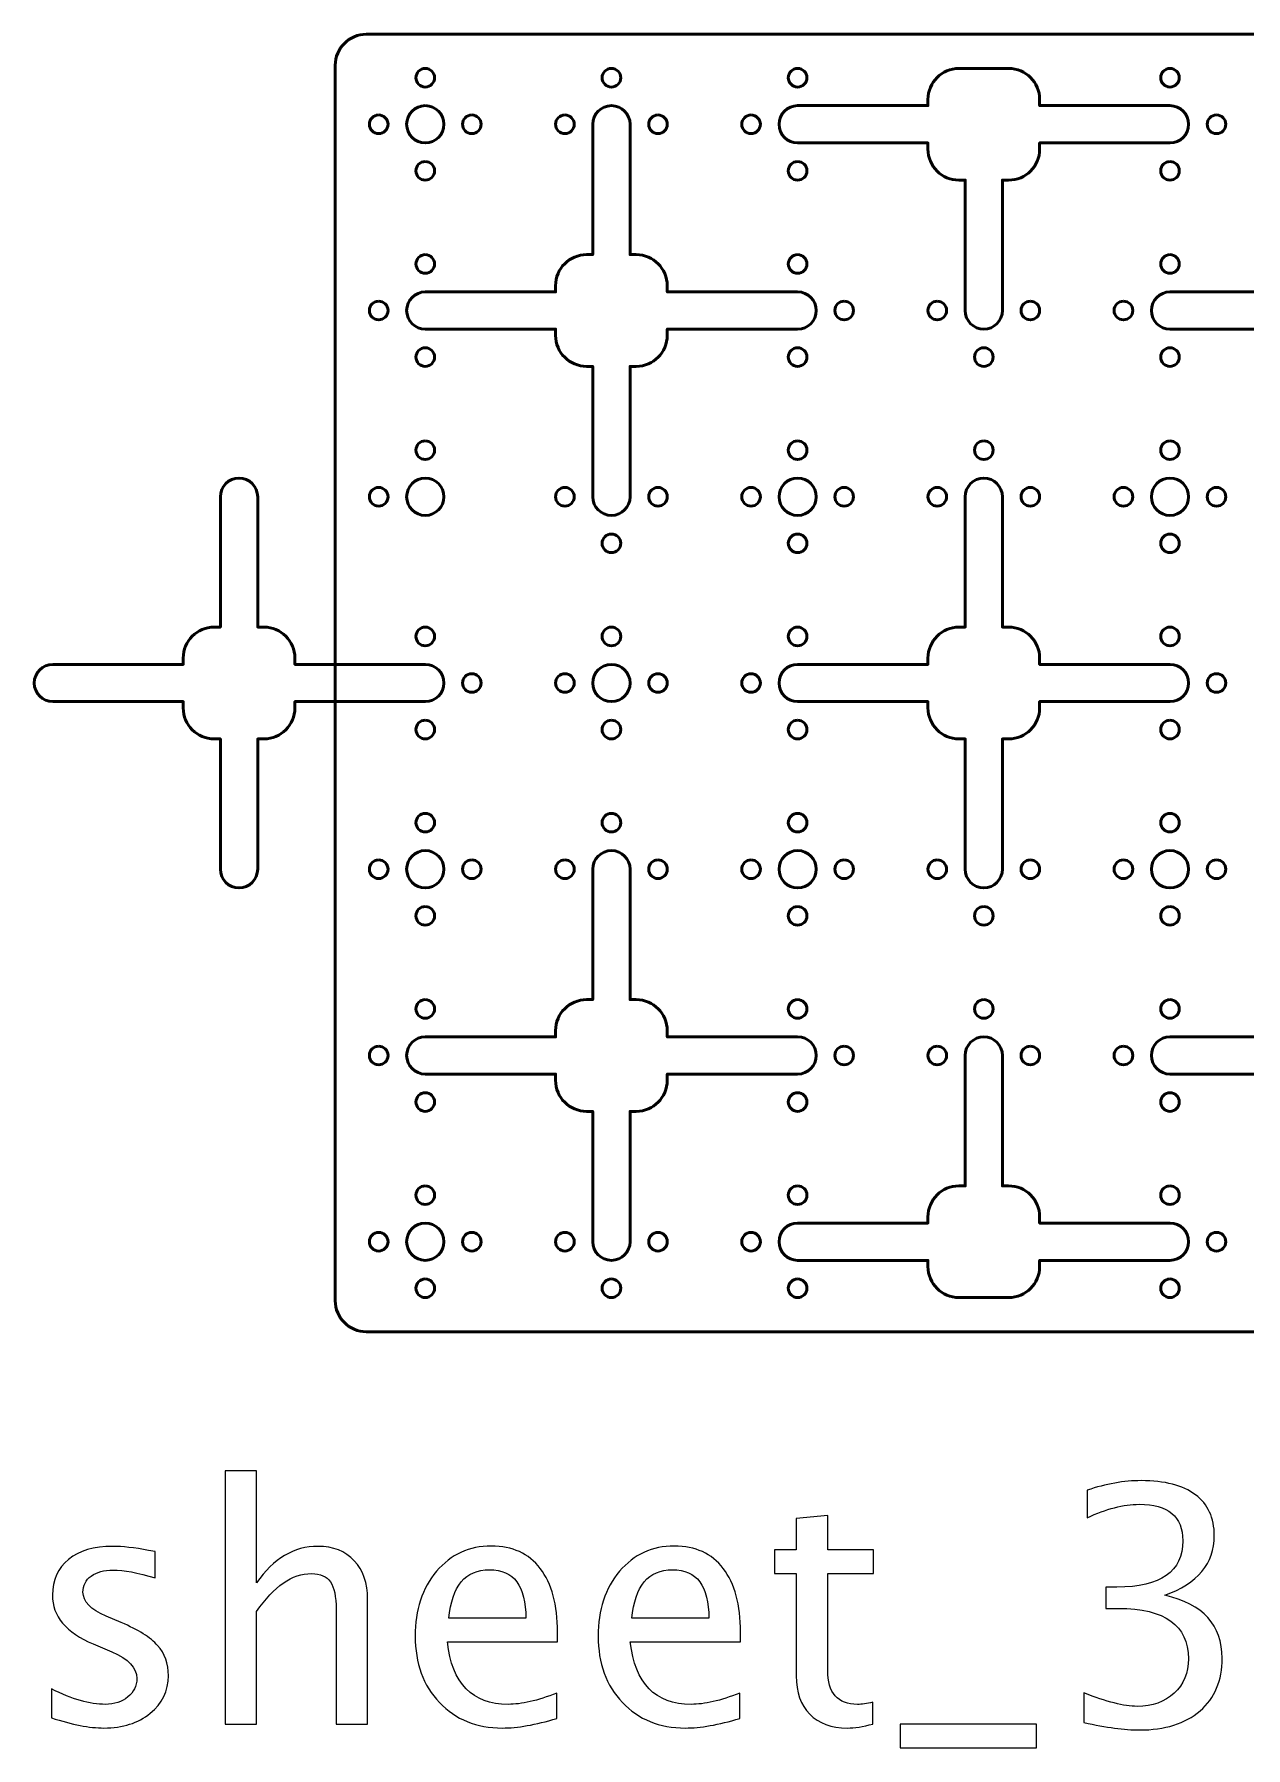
# Model space of a CAD drawing. Header units: centimetres. Extents: x -142 to 94, y -75 to 149.
# Drawn here: x 20.7 to 40.22, y -14.15 to 13.45 of the extents above; entities that cross this region are included whole.
import ezdxf

# ---------------------------------------------------------------- set-up
doc = ezdxf.new("R2010")
doc.units = ezdxf.units.CM
doc.header["$MEASUREMENT"] = 0
doc.layers.add('Layer 1', color=7, linetype='Continuous')

msp = doc.modelspace()

# ---------------------------------------------------------------- linework, layer by layer
at = {"layer": 'Layer 1', "lineweight": 53}
for centre, major_axis in [((27, 12.75), (0, 0.15)), ((30, 12.75), (0, 0.15)), ((33, 12.75), (0, 0.15)), ((39, 12.75), (0, 0.15)), ((26.25, 12), (0, 0.15)), ((27.00001, 11.99999), (0, 0.30001)), ((27.75, 12), (0, 0.15)), ((29.25, 12), (0, 0.15)), ((30.75, 12), (0, 0.15)), ((32.25, 12), (0, 0.15)), ((39.75, 12), (0, 0.15)), ((27, 11.25), (0, 0.15)), ((33, 11.25), (0, 0.15)), ((39, 11.25), (0, 0.15)), ((27, 9.75), (0, 0.15)), ((33, 9.75), (0, 0.15)), ((39, 9.75), (0, 0.15)), ((26.25, 9), (0, 0.15)), ((33.75, 9), (0, 0.15)), ((35.25, 9), (0, 0.15)), ((36.75, 9), (0, 0.15)), ((38.25, 9), (0, 0.15)), ((27, 8.25), (0, 0.15)), ((33, 8.25), (0, 0.15)), ((36, 8.25), (0, 0.15)), ((39, 8.25), (0, 0.15)), ((27, 6.75), (0, 0.15)), ((33, 6.75), (0, 0.15)), ((36, 6.75), (0, 0.15)), ((39, 6.75), (0, 0.15)), ((26.25, 6), (0, 0.15)), ((27.00001, 5.99999), (0, 0.30001)), ((29.25, 6), (0, 0.15)), ((30.75, 6), (0, 0.15)), ((32.25, 6), (0, 0.15)), ((33.00001, 5.99999), (0, 0.30001)), ((33.75, 6), (0, 0.15)), ((35.25, 6), (0, 0.15)), ((36.75, 6), (0, 0.15)), ((38.25, 6), (0, 0.15)), ((39.00001, 5.99999), (0, 0.30001)), ((39.75, 6), (0, 0.15)), ((30, 5.25), (0, 0.15)), ((33, 5.25), (0, 0.15)), ((39, 5.25), (0, 0.15)), ((27, 3.75), (0, 0.15)), ((30, 3.75), (0, 0.15)), ((33, 3.75), (0, 0.15)), ((39, 3.75), (0, 0.15)), ((27.75, 3), (0, 0.15)), ((29.25, 3), (0, 0.15)), ((30.00001, 2.99999), (0, 0.30001)), ((30.75, 3), (0, 0.15)), ((32.25, 3), (0, 0.15)), ((39.75, 3), (0, 0.15)), ((27, 2.25), (0, 0.15)), ((30, 2.25), (0, 0.15)), ((33, 2.25), (0, 0.15)), ((39, 2.25), (0, 0.15)), ((27, 0.75), (0, 0.15)), ((30, 0.75), (0, 0.15)), ((33, 0.75), (0, 0.15)), ((39, 0.75), (0, 0.15)), ((27.00001, -0.00001), (0, 0.30001)), ((33.00001, -0.00001), (0, 0.30001)), ((39.00001, -0.00001), (0, 0.30001)), ((26.25, 0), (0, 0.15)), ((27.75, 0), (0, 0.15)), ((29.25, 0), (0, 0.15)), ((30.75, 0), (0, 0.15)), ((32.25, 0), (0, 0.15)), ((33.75, 0), (0, 0.15)), ((35.25, 0), (0, 0.15)), ((36.75, 0), (0, 0.15)), ((38.25, 0), (0, 0.15)), ((39.75, 0), (0, 0.15)), ((27, -0.75), (0, 0.15)), ((33, -0.75), (0, 0.15)), ((36, -0.75), (0, 0.15)), ((39, -0.75), (0, 0.15)), ((27, -2.25), (0, 0.15)), ((33, -2.25), (0, 0.15)), ((36, -2.25), (0, 0.15)), ((39, -2.25), (0, 0.15)), ((26.25, -3), (0, 0.15)), ((33.75, -3), (0, 0.15)), ((35.25, -3), (0, 0.15)), ((36.75, -3), (0, 0.15)), ((38.25, -3), (0, 0.15)), ((27, -3.75), (0, 0.15)), ((33, -3.75), (0, 0.15)), ((39, -3.75), (0, 0.15)), ((27, -5.25), (0, 0.15)), ((33, -5.25), (0, 0.15)), ((39, -5.25), (0, 0.15)), ((27.00001, -6.00001), (0, 0.30001)), ((26.25, -6), (0, 0.15)), ((27.75, -6), (0, 0.15)), ((29.25, -6), (0, 0.15)), ((30.75, -6), (0, 0.15)), ((32.25, -6), (0, 0.15)), ((39.75, -6), (0, 0.15)), ((27, -6.75), (0, 0.15)), ((30, -6.75), (0, 0.15)), ((33, -6.75), (0, 0.15)), ((39, -6.75), (0, 0.15))]:
    msp.add_ellipse(centre, major_axis=major_axis, ratio=1, dxfattribs=at)
for points, knots in [([(25.55, -6.95), (25.55, -6.95), (25.55, 12.95), (25.55, 12.95), (25.55, 12.95), (25.55, 13.22614), (25.77386, 13.45), (26.05, 13.45), (26.05, 13.45), (26.05, 13.45), (45.95, 13.45), (45.95, 13.45), (45.95, 13.45), (46.22614, 13.45), (46.45, 13.22614), (46.45, 12.95), (46.45, 12.95), (46.45, 12.95), (46.45, -6.95), (46.45, -6.95), (46.45, -6.95), (46.45, -7.22614), (46.22614, -7.45), (45.95, -7.45), (45.95, -7.45), (45.95, -7.45), (26.05, -7.45), (26.05, -7.45), (26.05, -7.45), (25.77386, -7.45), (25.55, -7.22614), (25.55, -6.95)], [0, 0, 0, 0, 0.11111111, 0.11111111, 0.11111111, 0.11111111, 0.22222222, 0.22222222, 0.22222222, 0.22222222, 0.33333333, 0.33333333, 0.33333333, 0.33333333, 0.44444444, 0.44444444, 0.44444444, 0.44444444, 0.55555556, 0.55555556, 0.55555556, 0.55555556, 0.66666667, 0.66666667, 0.66666667, 0.66666667, 0.77777778, 0.77777778, 0.77777778, 0.77777778, 1, 1, 1, 1]), ([(35.1, 11.6), (35.1, 11.6), (35.1, 11.7), (35.1, 11.7), (35.1, 11.7), (35.1, 11.7), (33, 11.7), (33, 11.7), (33, 11.7), (32.83431, 11.7), (32.7, 11.83431), (32.7, 12), (32.7, 12), (32.7, 12.16569), (32.83431, 12.3), (33, 12.3), (33, 12.3), (33, 12.3), (35.1, 12.3), (35.1, 12.3), (35.1, 12.3), (35.1, 12.3), (35.1, 12.4), (35.1, 12.4), (35.1, 12.4), (35.1, 12.67614), (35.32386, 12.9), (35.6, 12.9), (35.6, 12.9), (35.6, 12.9), (35.7, 12.9), (35.7, 12.9), (35.7, 12.9), (35.7, 12.9), (36.3, 12.9), (36.3, 12.9), (36.3, 12.9), (36.3, 12.9), (36.4, 12.9), (36.4, 12.9), (36.4, 12.9), (36.67614, 12.9), (36.9, 12.67614), (36.9, 12.4), (36.9, 12.4), (36.9, 12.4), (36.9, 12.3), (36.9, 12.3), (36.9, 12.3), (36.9, 12.3), (39, 12.3), (39, 12.3), (39, 12.3), (39.16569, 12.3), (39.3, 12.16569), (39.3, 12), (39.3, 12), (39.3, 11.83431), (39.16569, 11.7), (39, 11.7), (39, 11.7), (39, 11.7), (36.9, 11.7), (36.9, 11.7), (36.9, 11.7), (36.9, 11.7), (36.9, 11.6), (36.9, 11.6), (36.9, 11.6), (36.9, 11.32386), (36.67614, 11.1), (36.4, 11.1), (36.4, 11.1), (36.4, 11.1), (36.3, 11.1), (36.3, 11.1), (36.3, 11.1), (36.3, 11.1), (36.3, 9), (36.3, 9), (36.3, 9), (36.3, 8.83431), (36.16569, 8.7), (36, 8.7), (36, 8.7), (35.83431, 8.7), (35.7, 8.83431), (35.7, 9), (35.7, 9), (35.7, 9), (35.7, 11.1), (35.7, 11.1), (35.7, 11.1), (35.7, 11.1), (35.6, 11.1), (35.6, 11.1), (35.6, 11.1), (35.32386, 11.1), (35.1, 11.32386), (35.1, 11.6)], [0, 0, 0, 0, 0.03846154, 0.03846154, 0.03846154, 0.03846154, 0.07692308, 0.07692308, 0.07692308, 0.07692308, 0.11538462, 0.11538462, 0.11538462, 0.11538462, 0.15384615, 0.15384615, 0.15384615, 0.15384615, 0.19230769, 0.19230769, 0.19230769, 0.19230769, 0.23076923, 0.23076923, 0.23076923, 0.23076923, 0.26923077, 0.26923077, 0.26923077, 0.26923077, 0.30769231, 0.30769231, 0.30769231, 0.30769231, 0.34615385, 0.34615385, 0.34615385, 0.34615385, 0.38461538, 0.38461538, 0.38461538, 0.38461538, 0.42307692, 0.42307692, 0.42307692, 0.42307692, 0.46153846, 0.46153846, 0.46153846, 0.46153846, 0.5, 0.5, 0.5, 0.5, 0.53846154, 0.53846154, 0.53846154, 0.53846154, 0.57692308, 0.57692308, 0.57692308, 0.57692308, 0.61538462, 0.61538462, 0.61538462, 0.61538462, 0.65384615, 0.65384615, 0.65384615, 0.65384615, 0.69230769, 0.69230769, 0.69230769, 0.69230769, 0.73076923, 0.73076923, 0.73076923, 0.73076923, 0.76923077, 0.76923077, 0.76923077, 0.76923077, 0.80769231, 0.80769231, 0.80769231, 0.80769231, 0.84615385, 0.84615385, 0.84615385, 0.84615385, 0.88461538, 0.88461538, 0.88461538, 0.88461538, 0.92307692, 0.92307692, 0.92307692, 0.92307692, 1, 1, 1, 1]), ([(29.1, 8.6), (29.1, 8.6), (29.1, 8.7), (29.1, 8.7), (29.1, 8.7), (29.1, 8.7), (27, 8.7), (27, 8.7), (27, 8.7), (26.83431, 8.7), (26.7, 8.83431), (26.7, 9), (26.7, 9), (26.7, 9.16569), (26.83431, 9.3), (27, 9.3), (27, 9.3), (27, 9.3), (29.1, 9.3), (29.1, 9.3), (29.1, 9.3), (29.1, 9.3), (29.1, 9.4), (29.1, 9.4), (29.1, 9.4), (29.1, 9.67614), (29.32386, 9.9), (29.6, 9.9), (29.6, 9.9), (29.6, 9.9), (29.7, 9.9), (29.7, 9.9), (29.7, 9.9), (29.7, 9.9), (29.7, 12), (29.7, 12), (29.7, 12), (29.7, 12.16569), (29.83431, 12.3), (30, 12.3), (30, 12.3), (30.16569, 12.3), (30.3, 12.16569), (30.3, 12), (30.3, 12), (30.3, 12), (30.3, 9.9), (30.3, 9.9), (30.3, 9.9), (30.3, 9.9), (30.4, 9.9), (30.4, 9.9), (30.4, 9.9), (30.67614, 9.9), (30.9, 9.67614), (30.9, 9.4), (30.9, 9.4), (30.9, 9.4), (30.9, 9.3), (30.9, 9.3), (30.9, 9.3), (30.9, 9.3), (33, 9.3), (33, 9.3), (33, 9.3), (33.16569, 9.3), (33.3, 9.16569), (33.3, 9), (33.3, 9), (33.3, 8.83431), (33.16569, 8.7), (33, 8.7), (33, 8.7), (33, 8.7), (30.9, 8.7), (30.9, 8.7), (30.9, 8.7), (30.9, 8.7), (30.9, 8.6), (30.9, 8.6), (30.9, 8.6), (30.9, 8.32386), (30.67614, 8.1), (30.4, 8.1), (30.4, 8.1), (30.4, 8.1), (30.3, 8.1), (30.3, 8.1), (30.3, 8.1), (30.3, 8.1), (30.3, 6), (30.3, 6), (30.3, 6), (30.3, 5.83431), (30.16569, 5.7), (30, 5.7), (30, 5.7), (29.83431, 5.7), (29.7, 5.83431), (29.7, 6), (29.7, 6), (29.7, 6), (29.7, 8.1), (29.7, 8.1), (29.7, 8.1), (29.7, 8.1), (29.6, 8.1), (29.6, 8.1), (29.6, 8.1), (29.32386, 8.1), (29.1, 8.32386), (29.1, 8.6)], [0, 0, 0, 0, 0.03448276, 0.03448276, 0.03448276, 0.03448276, 0.06896552, 0.06896552, 0.06896552, 0.06896552, 0.10344828, 0.10344828, 0.10344828, 0.10344828, 0.13793103, 0.13793103, 0.13793103, 0.13793103, 0.17241379, 0.17241379, 0.17241379, 0.17241379, 0.20689655, 0.20689655, 0.20689655, 0.20689655, 0.24137931, 0.24137931, 0.24137931, 0.24137931, 0.27586207, 0.27586207, 0.27586207, 0.27586207, 0.31034483, 0.31034483, 0.31034483, 0.31034483, 0.34482759, 0.34482759, 0.34482759, 0.34482759, 0.37931034, 0.37931034, 0.37931034, 0.37931034, 0.4137931, 0.4137931, 0.4137931, 0.4137931, 0.44827586, 0.44827586, 0.44827586, 0.44827586, 0.48275862, 0.48275862, 0.48275862, 0.48275862, 0.51724138, 0.51724138, 0.51724138, 0.51724138, 0.55172414, 0.55172414, 0.55172414, 0.55172414, 0.5862069, 0.5862069, 0.5862069, 0.5862069, 0.62068966, 0.62068966, 0.62068966, 0.62068966, 0.65517241, 0.65517241, 0.65517241, 0.65517241, 0.68965517, 0.68965517, 0.68965517, 0.68965517, 0.72413793, 0.72413793, 0.72413793, 0.72413793, 0.75862069, 0.75862069, 0.75862069, 0.75862069, 0.79310345, 0.79310345, 0.79310345, 0.79310345, 0.82758621, 0.82758621, 0.82758621, 0.82758621, 0.86206897, 0.86206897, 0.86206897, 0.86206897, 0.89655172, 0.89655172, 0.89655172, 0.89655172, 0.93103448, 0.93103448, 0.93103448, 0.93103448, 1, 1, 1, 1]), ([(41.1, 8.6), (41.1, 8.6), (41.1, 8.7), (41.1, 8.7), (41.1, 8.7), (41.1, 8.7), (39, 8.7), (39, 8.7), (39, 8.7), (38.83431, 8.7), (38.7, 8.83431), (38.7, 9), (38.7, 9), (38.7, 9.16569), (38.83431, 9.3), (39, 9.3), (39, 9.3), (39, 9.3), (41.1, 9.3), (41.1, 9.3), (41.1, 9.3), (41.1, 9.3), (41.1, 9.4), (41.1, 9.4), (41.1, 9.4), (41.1, 9.67614), (41.32386, 9.9), (41.6, 9.9), (41.6, 9.9), (41.6, 9.9), (41.7, 9.9), (41.7, 9.9), (41.7, 9.9), (41.7, 9.9), (41.7, 12), (41.7, 12), (41.7, 12), (41.7, 12.16569), (41.83431, 12.3), (42, 12.3), (42, 12.3), (42.16569, 12.3), (42.3, 12.16569), (42.3, 12), (42.3, 12), (42.3, 12), (42.3, 9.9), (42.3, 9.9), (42.3, 9.9), (42.3, 9.9), (42.4, 9.9), (42.4, 9.9), (42.4, 9.9), (42.67614, 9.9), (42.9, 9.67614), (42.9, 9.4), (42.9, 9.4), (42.9, 9.4), (42.9, 9.3), (42.9, 9.3), (42.9, 9.3), (42.9, 9.3), (45, 9.3), (45, 9.3), (45, 9.3), (45.16569, 9.3), (45.3, 9.16569), (45.3, 9), (45.3, 9), (45.3, 8.83431), (45.16569, 8.7), (45, 8.7), (45, 8.7), (45, 8.7), (42.9, 8.7), (42.9, 8.7), (42.9, 8.7), (42.9, 8.7), (42.9, 8.6), (42.9, 8.6), (42.9, 8.6), (42.9, 8.32386), (42.67614, 8.1), (42.4, 8.1), (42.4, 8.1), (42.4, 8.1), (42.3, 8.1), (42.3, 8.1), (42.3, 8.1), (42.3, 8.1), (42.3, 6), (42.3, 6), (42.3, 6), (42.3, 5.83431), (42.16569, 5.7), (42, 5.7), (42, 5.7), (41.83431, 5.7), (41.7, 5.83431), (41.7, 6), (41.7, 6), (41.7, 6), (41.7, 8.1), (41.7, 8.1), (41.7, 8.1), (41.7, 8.1), (41.6, 8.1), (41.6, 8.1), (41.6, 8.1), (41.32386, 8.1), (41.1, 8.32386), (41.1, 8.6)], [0, 0, 0, 0, 0.03448276, 0.03448276, 0.03448276, 0.03448276, 0.06896552, 0.06896552, 0.06896552, 0.06896552, 0.10344828, 0.10344828, 0.10344828, 0.10344828, 0.13793103, 0.13793103, 0.13793103, 0.13793103, 0.17241379, 0.17241379, 0.17241379, 0.17241379, 0.20689655, 0.20689655, 0.20689655, 0.20689655, 0.24137931, 0.24137931, 0.24137931, 0.24137931, 0.27586207, 0.27586207, 0.27586207, 0.27586207, 0.31034483, 0.31034483, 0.31034483, 0.31034483, 0.34482759, 0.34482759, 0.34482759, 0.34482759, 0.37931034, 0.37931034, 0.37931034, 0.37931034, 0.4137931, 0.4137931, 0.4137931, 0.4137931, 0.44827586, 0.44827586, 0.44827586, 0.44827586, 0.48275862, 0.48275862, 0.48275862, 0.48275862, 0.51724138, 0.51724138, 0.51724138, 0.51724138, 0.55172414, 0.55172414, 0.55172414, 0.55172414, 0.5862069, 0.5862069, 0.5862069, 0.5862069, 0.62068966, 0.62068966, 0.62068966, 0.62068966, 0.65517241, 0.65517241, 0.65517241, 0.65517241, 0.68965517, 0.68965517, 0.68965517, 0.68965517, 0.72413793, 0.72413793, 0.72413793, 0.72413793, 0.75862069, 0.75862069, 0.75862069, 0.75862069, 0.79310345, 0.79310345, 0.79310345, 0.79310345, 0.82758621, 0.82758621, 0.82758621, 0.82758621, 0.86206897, 0.86206897, 0.86206897, 0.86206897, 0.89655172, 0.89655172, 0.89655172, 0.89655172, 0.93103448, 0.93103448, 0.93103448, 0.93103448, 1, 1, 1, 1]), ([(23.1, 2.6), (23.1, 2.6), (23.1, 2.7), (23.1, 2.7), (23.1, 2.7), (23.1, 2.7), (21, 2.7), (21, 2.7), (21, 2.7), (20.83431, 2.7), (20.7, 2.83431), (20.7, 3), (20.7, 3), (20.7, 3.16569), (20.83431, 3.3), (21, 3.3), (21, 3.3), (21, 3.3), (23.1, 3.3), (23.1, 3.3), (23.1, 3.3), (23.1, 3.3), (23.1, 3.4), (23.1, 3.4), (23.1, 3.4), (23.1, 3.67614), (23.32386, 3.9), (23.6, 3.9), (23.6, 3.9), (23.6, 3.9), (23.7, 3.9), (23.7, 3.9), (23.7, 3.9), (23.7, 3.9), (23.7, 6), (23.7, 6), (23.7, 6), (23.7, 6.16569), (23.83431, 6.3), (24, 6.3), (24, 6.3), (24.16569, 6.3), (24.3, 6.16569), (24.3, 6), (24.3, 6), (24.3, 6), (24.3, 3.9), (24.3, 3.9), (24.3, 3.9), (24.3, 3.9), (24.4, 3.9), (24.4, 3.9), (24.4, 3.9), (24.67614, 3.9), (24.9, 3.67614), (24.9, 3.4), (24.9, 3.4), (24.9, 3.4), (24.9, 3.3), (24.9, 3.3), (24.9, 3.3), (24.9, 3.3), (27, 3.3), (27, 3.3), (27, 3.3), (27.16569, 3.3), (27.3, 3.16569), (27.3, 3), (27.3, 3), (27.3, 2.83431), (27.16569, 2.7), (27, 2.7), (27, 2.7), (27, 2.7), (24.9, 2.7), (24.9, 2.7), (24.9, 2.7), (24.9, 2.7), (24.9, 2.6), (24.9, 2.6), (24.9, 2.6), (24.9, 2.32386), (24.67614, 2.1), (24.4, 2.1), (24.4, 2.1), (24.4, 2.1), (24.3, 2.1), (24.3, 2.1), (24.3, 2.1), (24.3, 2.1), (24.3, 0), (24.3, 0), (24.3, 0), (24.3, -0.16569), (24.16569, -0.3), (24, -0.3), (24, -0.3), (23.83431, -0.3), (23.7, -0.16569), (23.7, 0), (23.7, 0), (23.7, 0), (23.7, 2.1), (23.7, 2.1), (23.7, 2.1), (23.7, 2.1), (23.6, 2.1), (23.6, 2.1), (23.6, 2.1), (23.32386, 2.1), (23.1, 2.32386), (23.1, 2.6)], [0, 0, 0, 0, 0.03448276, 0.03448276, 0.03448276, 0.03448276, 0.06896552, 0.06896552, 0.06896552, 0.06896552, 0.10344828, 0.10344828, 0.10344828, 0.10344828, 0.13793103, 0.13793103, 0.13793103, 0.13793103, 0.17241379, 0.17241379, 0.17241379, 0.17241379, 0.20689655, 0.20689655, 0.20689655, 0.20689655, 0.24137931, 0.24137931, 0.24137931, 0.24137931, 0.27586207, 0.27586207, 0.27586207, 0.27586207, 0.31034483, 0.31034483, 0.31034483, 0.31034483, 0.34482759, 0.34482759, 0.34482759, 0.34482759, 0.37931034, 0.37931034, 0.37931034, 0.37931034, 0.4137931, 0.4137931, 0.4137931, 0.4137931, 0.44827586, 0.44827586, 0.44827586, 0.44827586, 0.48275862, 0.48275862, 0.48275862, 0.48275862, 0.51724138, 0.51724138, 0.51724138, 0.51724138, 0.55172414, 0.55172414, 0.55172414, 0.55172414, 0.5862069, 0.5862069, 0.5862069, 0.5862069, 0.62068966, 0.62068966, 0.62068966, 0.62068966, 0.65517241, 0.65517241, 0.65517241, 0.65517241, 0.68965517, 0.68965517, 0.68965517, 0.68965517, 0.72413793, 0.72413793, 0.72413793, 0.72413793, 0.75862069, 0.75862069, 0.75862069, 0.75862069, 0.79310345, 0.79310345, 0.79310345, 0.79310345, 0.82758621, 0.82758621, 0.82758621, 0.82758621, 0.86206897, 0.86206897, 0.86206897, 0.86206897, 0.89655172, 0.89655172, 0.89655172, 0.89655172, 0.93103448, 0.93103448, 0.93103448, 0.93103448, 1, 1, 1, 1]), ([(35.1, 2.6), (35.1, 2.6), (35.1, 2.7), (35.1, 2.7), (35.1, 2.7), (35.1, 2.7), (33, 2.7), (33, 2.7), (33, 2.7), (32.83431, 2.7), (32.7, 2.83431), (32.7, 3), (32.7, 3), (32.7, 3.16569), (32.83431, 3.3), (33, 3.3), (33, 3.3), (33, 3.3), (35.1, 3.3), (35.1, 3.3), (35.1, 3.3), (35.1, 3.3), (35.1, 3.4), (35.1, 3.4), (35.1, 3.4), (35.1, 3.67614), (35.32386, 3.9), (35.6, 3.9), (35.6, 3.9), (35.6, 3.9), (35.7, 3.9), (35.7, 3.9), (35.7, 3.9), (35.7, 3.9), (35.7, 6), (35.7, 6), (35.7, 6), (35.7, 6.16569), (35.83431, 6.3), (36, 6.3), (36, 6.3), (36.16569, 6.3), (36.3, 6.16569), (36.3, 6), (36.3, 6), (36.3, 6), (36.3, 3.9), (36.3, 3.9), (36.3, 3.9), (36.3, 3.9), (36.4, 3.9), (36.4, 3.9), (36.4, 3.9), (36.67614, 3.9), (36.9, 3.67614), (36.9, 3.4), (36.9, 3.4), (36.9, 3.4), (36.9, 3.3), (36.9, 3.3), (36.9, 3.3), (36.9, 3.3), (39, 3.3), (39, 3.3), (39, 3.3), (39.16569, 3.3), (39.3, 3.16569), (39.3, 3), (39.3, 3), (39.3, 2.83431), (39.16569, 2.7), (39, 2.7), (39, 2.7), (39, 2.7), (36.9, 2.7), (36.9, 2.7), (36.9, 2.7), (36.9, 2.7), (36.9, 2.6), (36.9, 2.6), (36.9, 2.6), (36.9, 2.32386), (36.67614, 2.1), (36.4, 2.1), (36.4, 2.1), (36.4, 2.1), (36.3, 2.1), (36.3, 2.1), (36.3, 2.1), (36.3, 2.1), (36.3, 0), (36.3, 0), (36.3, 0), (36.3, -0.16569), (36.16569, -0.3), (36, -0.3), (36, -0.3), (35.83431, -0.3), (35.7, -0.16569), (35.7, 0), (35.7, 0), (35.7, 0), (35.7, 2.1), (35.7, 2.1), (35.7, 2.1), (35.7, 2.1), (35.6, 2.1), (35.6, 2.1), (35.6, 2.1), (35.32386, 2.1), (35.1, 2.32386), (35.1, 2.6)], [0, 0, 0, 0, 0.03448276, 0.03448276, 0.03448276, 0.03448276, 0.06896552, 0.06896552, 0.06896552, 0.06896552, 0.10344828, 0.10344828, 0.10344828, 0.10344828, 0.13793103, 0.13793103, 0.13793103, 0.13793103, 0.17241379, 0.17241379, 0.17241379, 0.17241379, 0.20689655, 0.20689655, 0.20689655, 0.20689655, 0.24137931, 0.24137931, 0.24137931, 0.24137931, 0.27586207, 0.27586207, 0.27586207, 0.27586207, 0.31034483, 0.31034483, 0.31034483, 0.31034483, 0.34482759, 0.34482759, 0.34482759, 0.34482759, 0.37931034, 0.37931034, 0.37931034, 0.37931034, 0.4137931, 0.4137931, 0.4137931, 0.4137931, 0.44827586, 0.44827586, 0.44827586, 0.44827586, 0.48275862, 0.48275862, 0.48275862, 0.48275862, 0.51724138, 0.51724138, 0.51724138, 0.51724138, 0.55172414, 0.55172414, 0.55172414, 0.55172414, 0.5862069, 0.5862069, 0.5862069, 0.5862069, 0.62068966, 0.62068966, 0.62068966, 0.62068966, 0.65517241, 0.65517241, 0.65517241, 0.65517241, 0.68965517, 0.68965517, 0.68965517, 0.68965517, 0.72413793, 0.72413793, 0.72413793, 0.72413793, 0.75862069, 0.75862069, 0.75862069, 0.75862069, 0.79310345, 0.79310345, 0.79310345, 0.79310345, 0.82758621, 0.82758621, 0.82758621, 0.82758621, 0.86206897, 0.86206897, 0.86206897, 0.86206897, 0.89655172, 0.89655172, 0.89655172, 0.89655172, 0.93103448, 0.93103448, 0.93103448, 0.93103448, 1, 1, 1, 1]), ([(29.1, -3.4), (29.1, -3.4), (29.1, -3.3), (29.1, -3.3), (29.1, -3.3), (29.1, -3.3), (27, -3.3), (27, -3.3), (27, -3.3), (26.83431, -3.3), (26.7, -3.16569), (26.7, -3), (26.7, -3), (26.7, -2.83431), (26.83431, -2.7), (27, -2.7), (27, -2.7), (27, -2.7), (29.1, -2.7), (29.1, -2.7), (29.1, -2.7), (29.1, -2.7), (29.1, -2.6), (29.1, -2.6), (29.1, -2.6), (29.1, -2.32386), (29.32386, -2.1), (29.6, -2.1), (29.6, -2.1), (29.6, -2.1), (29.7, -2.1), (29.7, -2.1), (29.7, -2.1), (29.7, -2.1), (29.7, 0), (29.7, 0), (29.7, 0), (29.7, 0.16569), (29.83431, 0.3), (30, 0.3), (30, 0.3), (30.16569, 0.3), (30.3, 0.16569), (30.3, 0), (30.3, 0), (30.3, 0), (30.3, -2.1), (30.3, -2.1), (30.3, -2.1), (30.3, -2.1), (30.4, -2.1), (30.4, -2.1), (30.4, -2.1), (30.67614, -2.1), (30.9, -2.32386), (30.9, -2.6), (30.9, -2.6), (30.9, -2.6), (30.9, -2.7), (30.9, -2.7), (30.9, -2.7), (30.9, -2.7), (33, -2.7), (33, -2.7), (33, -2.7), (33.16569, -2.7), (33.3, -2.83431), (33.3, -3), (33.3, -3), (33.3, -3.16569), (33.16569, -3.3), (33, -3.3), (33, -3.3), (33, -3.3), (30.9, -3.3), (30.9, -3.3), (30.9, -3.3), (30.9, -3.3), (30.9, -3.4), (30.9, -3.4), (30.9, -3.4), (30.9, -3.67614), (30.67614, -3.9), (30.4, -3.9), (30.4, -3.9), (30.4, -3.9), (30.3, -3.9), (30.3, -3.9), (30.3, -3.9), (30.3, -3.9), (30.3, -6), (30.3, -6), (30.3, -6), (30.3, -6.16569), (30.16569, -6.3), (30, -6.3), (30, -6.3), (29.83431, -6.3), (29.7, -6.16569), (29.7, -6), (29.7, -6), (29.7, -6), (29.7, -3.9), (29.7, -3.9), (29.7, -3.9), (29.7, -3.9), (29.6, -3.9), (29.6, -3.9), (29.6, -3.9), (29.32386, -3.9), (29.1, -3.67614), (29.1, -3.4)], [0, 0, 0, 0, 0.03448276, 0.03448276, 0.03448276, 0.03448276, 0.06896552, 0.06896552, 0.06896552, 0.06896552, 0.10344828, 0.10344828, 0.10344828, 0.10344828, 0.13793103, 0.13793103, 0.13793103, 0.13793103, 0.17241379, 0.17241379, 0.17241379, 0.17241379, 0.20689655, 0.20689655, 0.20689655, 0.20689655, 0.24137931, 0.24137931, 0.24137931, 0.24137931, 0.27586207, 0.27586207, 0.27586207, 0.27586207, 0.31034483, 0.31034483, 0.31034483, 0.31034483, 0.34482759, 0.34482759, 0.34482759, 0.34482759, 0.37931034, 0.37931034, 0.37931034, 0.37931034, 0.4137931, 0.4137931, 0.4137931, 0.4137931, 0.44827586, 0.44827586, 0.44827586, 0.44827586, 0.48275862, 0.48275862, 0.48275862, 0.48275862, 0.51724138, 0.51724138, 0.51724138, 0.51724138, 0.55172414, 0.55172414, 0.55172414, 0.55172414, 0.5862069, 0.5862069, 0.5862069, 0.5862069, 0.62068966, 0.62068966, 0.62068966, 0.62068966, 0.65517241, 0.65517241, 0.65517241, 0.65517241, 0.68965517, 0.68965517, 0.68965517, 0.68965517, 0.72413793, 0.72413793, 0.72413793, 0.72413793, 0.75862069, 0.75862069, 0.75862069, 0.75862069, 0.79310345, 0.79310345, 0.79310345, 0.79310345, 0.82758621, 0.82758621, 0.82758621, 0.82758621, 0.86206897, 0.86206897, 0.86206897, 0.86206897, 0.89655172, 0.89655172, 0.89655172, 0.89655172, 0.93103448, 0.93103448, 0.93103448, 0.93103448, 1, 1, 1, 1]), ([(41.1, -3.4), (41.1, -3.4), (41.1, -3.3), (41.1, -3.3), (41.1, -3.3), (41.1, -3.3), (39, -3.3), (39, -3.3), (39, -3.3), (38.83431, -3.3), (38.7, -3.16569), (38.7, -3), (38.7, -3), (38.7, -2.83431), (38.83431, -2.7), (39, -2.7), (39, -2.7), (39, -2.7), (41.1, -2.7), (41.1, -2.7), (41.1, -2.7), (41.1, -2.7), (41.1, -2.6), (41.1, -2.6), (41.1, -2.6), (41.1, -2.32386), (41.32386, -2.1), (41.6, -2.1), (41.6, -2.1), (41.6, -2.1), (41.7, -2.1), (41.7, -2.1), (41.7, -2.1), (41.7, -2.1), (41.7, 0), (41.7, 0), (41.7, 0), (41.7, 0.16569), (41.83431, 0.3), (42, 0.3), (42, 0.3), (42.16569, 0.3), (42.3, 0.16569), (42.3, 0), (42.3, 0), (42.3, 0), (42.3, -2.1), (42.3, -2.1), (42.3, -2.1), (42.3, -2.1), (42.4, -2.1), (42.4, -2.1), (42.4, -2.1), (42.67614, -2.1), (42.9, -2.32386), (42.9, -2.6), (42.9, -2.6), (42.9, -2.6), (42.9, -2.7), (42.9, -2.7), (42.9, -2.7), (42.9, -2.7), (45, -2.7), (45, -2.7), (45, -2.7), (45.16569, -2.7), (45.3, -2.83431), (45.3, -3), (45.3, -3), (45.3, -3.16569), (45.16569, -3.3), (45, -3.3), (45, -3.3), (45, -3.3), (42.9, -3.3), (42.9, -3.3), (42.9, -3.3), (42.9, -3.3), (42.9, -3.4), (42.9, -3.4), (42.9, -3.4), (42.9, -3.67614), (42.67614, -3.9), (42.4, -3.9), (42.4, -3.9), (42.4, -3.9), (42.3, -3.9), (42.3, -3.9), (42.3, -3.9), (42.3, -3.9), (42.3, -6), (42.3, -6), (42.3, -6), (42.3, -6.16569), (42.16569, -6.3), (42, -6.3), (42, -6.3), (41.83431, -6.3), (41.7, -6.16569), (41.7, -6), (41.7, -6), (41.7, -6), (41.7, -3.9), (41.7, -3.9), (41.7, -3.9), (41.7, -3.9), (41.6, -3.9), (41.6, -3.9), (41.6, -3.9), (41.32386, -3.9), (41.1, -3.67614), (41.1, -3.4)], [0, 0, 0, 0, 0.03448276, 0.03448276, 0.03448276, 0.03448276, 0.06896552, 0.06896552, 0.06896552, 0.06896552, 0.10344828, 0.10344828, 0.10344828, 0.10344828, 0.13793103, 0.13793103, 0.13793103, 0.13793103, 0.17241379, 0.17241379, 0.17241379, 0.17241379, 0.20689655, 0.20689655, 0.20689655, 0.20689655, 0.24137931, 0.24137931, 0.24137931, 0.24137931, 0.27586207, 0.27586207, 0.27586207, 0.27586207, 0.31034483, 0.31034483, 0.31034483, 0.31034483, 0.34482759, 0.34482759, 0.34482759, 0.34482759, 0.37931034, 0.37931034, 0.37931034, 0.37931034, 0.4137931, 0.4137931, 0.4137931, 0.4137931, 0.44827586, 0.44827586, 0.44827586, 0.44827586, 0.48275862, 0.48275862, 0.48275862, 0.48275862, 0.51724138, 0.51724138, 0.51724138, 0.51724138, 0.55172414, 0.55172414, 0.55172414, 0.55172414, 0.5862069, 0.5862069, 0.5862069, 0.5862069, 0.62068966, 0.62068966, 0.62068966, 0.62068966, 0.65517241, 0.65517241, 0.65517241, 0.65517241, 0.68965517, 0.68965517, 0.68965517, 0.68965517, 0.72413793, 0.72413793, 0.72413793, 0.72413793, 0.75862069, 0.75862069, 0.75862069, 0.75862069, 0.79310345, 0.79310345, 0.79310345, 0.79310345, 0.82758621, 0.82758621, 0.82758621, 0.82758621, 0.86206897, 0.86206897, 0.86206897, 0.86206897, 0.89655172, 0.89655172, 0.89655172, 0.89655172, 0.93103448, 0.93103448, 0.93103448, 0.93103448, 1, 1, 1, 1]), ([(35.1, -6.4), (35.1, -6.4), (35.1, -6.3), (35.1, -6.3), (35.1, -6.3), (35.1, -6.3), (33, -6.3), (33, -6.3), (33, -6.3), (32.83431, -6.3), (32.7, -6.16569), (32.7, -6), (32.7, -6), (32.7, -5.83431), (32.83431, -5.7), (33, -5.7), (33, -5.7), (33, -5.7), (35.1, -5.7), (35.1, -5.7), (35.1, -5.7), (35.1, -5.7), (35.1, -5.6), (35.1, -5.6), (35.1, -5.6), (35.1, -5.32386), (35.32386, -5.1), (35.6, -5.1), (35.6, -5.1), (35.6, -5.1), (35.7, -5.1), (35.7, -5.1), (35.7, -5.1), (35.7, -5.1), (35.7, -3), (35.7, -3), (35.7, -3), (35.7, -2.83431), (35.83431, -2.7), (36, -2.7), (36, -2.7), (36.16569, -2.7), (36.3, -2.83431), (36.3, -3), (36.3, -3), (36.3, -3), (36.3, -5.1), (36.3, -5.1), (36.3, -5.1), (36.3, -5.1), (36.4, -5.1), (36.4, -5.1), (36.4, -5.1), (36.67614, -5.1), (36.9, -5.32386), (36.9, -5.6), (36.9, -5.6), (36.9, -5.6), (36.9, -5.7), (36.9, -5.7), (36.9, -5.7), (36.9, -5.7), (39, -5.7), (39, -5.7), (39, -5.7), (39.16569, -5.7), (39.3, -5.83431), (39.3, -6), (39.3, -6), (39.3, -6.16569), (39.16569, -6.3), (39, -6.3), (39, -6.3), (39, -6.3), (36.9, -6.3), (36.9, -6.3), (36.9, -6.3), (36.9, -6.3), (36.9, -6.4), (36.9, -6.4), (36.9, -6.4), (36.9, -6.67614), (36.67614, -6.9), (36.4, -6.9), (36.4, -6.9), (36.4, -6.9), (36.3, -6.9), (36.3, -6.9), (36.3, -6.9), (36.3, -6.9), (35.7, -6.9), (35.7, -6.9), (35.7, -6.9), (35.7, -6.9), (35.6, -6.9), (35.6, -6.9), (35.6, -6.9), (35.32386, -6.9), (35.1, -6.67614), (35.1, -6.4)], [0, 0, 0, 0, 0.03846154, 0.03846154, 0.03846154, 0.03846154, 0.07692308, 0.07692308, 0.07692308, 0.07692308, 0.11538462, 0.11538462, 0.11538462, 0.11538462, 0.15384615, 0.15384615, 0.15384615, 0.15384615, 0.19230769, 0.19230769, 0.19230769, 0.19230769, 0.23076923, 0.23076923, 0.23076923, 0.23076923, 0.26923077, 0.26923077, 0.26923077, 0.26923077, 0.30769231, 0.30769231, 0.30769231, 0.30769231, 0.34615385, 0.34615385, 0.34615385, 0.34615385, 0.38461538, 0.38461538, 0.38461538, 0.38461538, 0.42307692, 0.42307692, 0.42307692, 0.42307692, 0.46153846, 0.46153846, 0.46153846, 0.46153846, 0.5, 0.5, 0.5, 0.5, 0.53846154, 0.53846154, 0.53846154, 0.53846154, 0.57692308, 0.57692308, 0.57692308, 0.57692308, 0.61538462, 0.61538462, 0.61538462, 0.61538462, 0.65384615, 0.65384615, 0.65384615, 0.65384615, 0.69230769, 0.69230769, 0.69230769, 0.69230769, 0.73076923, 0.73076923, 0.73076923, 0.73076923, 0.76923077, 0.76923077, 0.76923077, 0.76923077, 0.80769231, 0.80769231, 0.80769231, 0.80769231, 0.84615385, 0.84615385, 0.84615385, 0.84615385, 0.88461538, 0.88461538, 0.88461538, 0.88461538, 0.92307692, 0.92307692, 0.92307692, 0.92307692, 1, 1, 1, 1])]:
    msp.add_open_spline(points, degree=3, knots=knots, dxfattribs=at)
at = {"layer": 'Layer 1'}
for points, knots in [([(23.77546, -13.77005), (23.77546, -13.77005), (23.77546, -9.69017), (23.77546, -9.69017), (23.77546, -9.69017), (23.77546, -9.69017), (24.28346, -9.69017), (24.28346, -9.69017), (24.28346, -9.69017), (24.28346, -9.69017), (24.28346, -11.49551), (24.28346, -11.49551), (24.28346, -11.49551), (24.55245, -11.10305), (24.8823, -10.90726), (25.27212, -10.90726), (25.27212, -10.90726), (25.5173, -10.90726), (25.71221, -10.98399), (25.85597, -11.13833), (25.85597, -11.13833), (25.99973, -11.29178), (26.07205, -11.49904), (26.07205, -11.75833), (26.07205, -11.75833), (26.07205, -11.75833), (26.07205, -13.77005), (26.07205, -13.77005), (26.07205, -13.77005), (26.07205, -13.77005), (25.56404, -13.77005), (25.56404, -13.77005), (25.56404, -13.77005), (25.56404, -13.77005), (25.56404, -11.92414), (25.56404, -11.92414), (25.56404, -11.92414), (25.56404, -11.716), (25.53318, -11.56783), (25.47232, -11.47964), (25.47232, -11.47964), (25.41059, -11.39056), (25.30916, -11.34647), (25.16717, -11.34647), (25.16717, -11.34647), (24.85496, -11.34647), (24.56039, -11.55019), (24.28346, -11.95765), (24.28346, -11.95765), (24.28346, -11.95765), (24.28346, -13.77005), (24.28346, -13.77005), (24.28346, -13.77005), (24.28346, -13.77005), (23.77546, -13.77005), (23.77546, -13.77005)], [0, 0, 0, 0, 0.06666667, 0.06666667, 0.06666667, 0.06666667, 0.13333333, 0.13333333, 0.13333333, 0.13333333, 0.2, 0.2, 0.2, 0.2, 0.26666667, 0.26666667, 0.26666667, 0.26666667, 0.33333333, 0.33333333, 0.33333333, 0.33333333, 0.4, 0.4, 0.4, 0.4, 0.46666667, 0.46666667, 0.46666667, 0.46666667, 0.53333333, 0.53333333, 0.53333333, 0.53333333, 0.6, 0.6, 0.6, 0.6, 0.66666667, 0.66666667, 0.66666667, 0.66666667, 0.73333333, 0.73333333, 0.73333333, 0.73333333, 0.8, 0.8, 0.8, 0.8, 0.86666667, 0.86666667, 0.86666667, 0.86666667, 1, 1, 1, 1]), ([(37.61316, -13.74359), (37.61316, -13.74359), (37.61316, -13.26734), (37.61316, -13.26734), (37.61316, -13.26734), (37.97652, -13.41198), (38.26139, -13.4843), (38.47041, -13.4843), (38.47041, -13.4843), (38.71647, -13.4843), (38.91491, -13.41374), (39.06749, -13.27175), (39.06749, -13.27175), (39.22006, -13.12976), (39.29591, -12.94455), (39.29591, -12.71701), (39.29591, -12.71701), (39.29591, -12.17726), (38.9202, -11.90738), (38.16879, -11.90738), (38.16879, -11.90738), (38.16879, -11.90738), (37.9677, -11.90738), (37.9677, -11.90738), (37.9677, -11.90738), (37.9677, -11.90738), (37.9677, -11.56607), (37.9677, -11.56607), (37.9677, -11.56607), (37.9677, -11.56607), (38.14586, -11.56342), (38.14586, -11.56342), (38.14586, -11.56342), (38.85229, -11.56342), (39.20595, -11.31472), (39.20595, -10.81642), (39.20595, -10.81642), (39.20595, -10.42571), (38.97136, -10.22992), (38.50304, -10.22992), (38.50304, -10.22992), (38.25169, -10.22992), (37.97299, -10.30224), (37.66608, -10.44688), (37.66608, -10.44688), (37.66608, -10.44688), (37.66608, -10.00238), (37.66608, -10.00238), (37.66608, -10.00238), (37.96682, -9.90008), (38.25698, -9.84892), (38.53567, -9.84892), (38.53567, -9.84892), (38.91491, -9.84892), (39.20683, -9.92477), (39.40968, -10.07646), (39.40968, -10.07646), (39.61253, -10.22728), (39.71395, -10.44688), (39.71395, -10.7344), (39.71395, -10.7344), (39.71395, -11.18331), (39.44849, -11.50345), (38.91668, -11.69395), (38.91668, -11.69395), (39.53315, -11.83771), (39.84095, -12.17549), (39.84095, -12.70907), (39.84095, -12.70907), (39.84095, -13.0689), (39.72189, -13.35201), (39.48465, -13.5575), (39.48465, -13.5575), (39.2474, -13.76299), (38.92108, -13.8653), (38.50657, -13.8653), (38.50657, -13.8653), (38.27021, -13.8653), (37.97299, -13.82473), (37.61316, -13.74359)], [0, 0, 0, 0, 0.04761905, 0.04761905, 0.04761905, 0.04761905, 0.0952381, 0.0952381, 0.0952381, 0.0952381, 0.14285714, 0.14285714, 0.14285714, 0.14285714, 0.19047619, 0.19047619, 0.19047619, 0.19047619, 0.23809524, 0.23809524, 0.23809524, 0.23809524, 0.28571429, 0.28571429, 0.28571429, 0.28571429, 0.33333333, 0.33333333, 0.33333333, 0.33333333, 0.38095238, 0.38095238, 0.38095238, 0.38095238, 0.42857143, 0.42857143, 0.42857143, 0.42857143, 0.47619048, 0.47619048, 0.47619048, 0.47619048, 0.52380952, 0.52380952, 0.52380952, 0.52380952, 0.57142857, 0.57142857, 0.57142857, 0.57142857, 0.61904762, 0.61904762, 0.61904762, 0.61904762, 0.66666667, 0.66666667, 0.66666667, 0.66666667, 0.71428571, 0.71428571, 0.71428571, 0.71428571, 0.76190476, 0.76190476, 0.76190476, 0.76190476, 0.80952381, 0.80952381, 0.80952381, 0.80952381, 0.85714286, 0.85714286, 0.85714286, 0.85714286, 0.9047619, 0.9047619, 0.9047619, 0.9047619, 1, 1, 1, 1]), ([(34.21063, -13.76917), (34.05364, -13.81238), (33.91694, -13.83355), (33.8014, -13.83355), (33.8014, -13.83355), (33.54211, -13.83355), (33.34015, -13.75947), (33.19551, -13.6113), (33.19551, -13.6113), (33.04999, -13.46313), (32.97767, -13.25764), (32.97767, -12.99394), (32.97767, -12.99394), (32.97767, -12.99394), (32.97767, -11.34647), (32.97767, -11.34647), (32.97767, -11.34647), (32.97767, -11.34647), (32.62665, -11.34647), (32.62665, -11.34647), (32.62665, -11.34647), (32.62665, -11.34647), (32.62665, -10.96546), (32.62665, -10.96546), (32.62665, -10.96546), (32.62665, -10.96546), (32.97767, -10.96546), (32.97767, -10.96546), (32.97767, -10.96546), (32.97767, -10.96546), (32.97767, -10.45835), (32.97767, -10.45835), (32.97767, -10.45835), (32.97767, -10.45835), (33.48567, -10.40984), (33.48567, -10.40984), (33.48567, -10.40984), (33.48567, -10.40984), (33.48567, -10.96546), (33.48567, -10.96546), (33.48567, -10.96546), (33.48567, -10.96546), (34.22121, -10.96546), (34.22121, -10.96546), (34.22121, -10.96546), (34.22121, -10.96546), (34.22121, -11.34647), (34.22121, -11.34647), (34.22121, -11.34647), (34.22121, -11.34647), (33.48567, -11.34647), (33.48567, -11.34647), (33.48567, -11.34647), (33.48567, -11.34647), (33.48567, -12.90222), (33.48567, -12.90222), (33.48567, -12.90222), (33.48567, -13.26911), (33.6453, -13.45255), (33.96368, -13.45255), (33.96368, -13.45255), (34.03159, -13.45255), (34.11361, -13.44108), (34.21063, -13.41904), (34.21063, -13.41904), (34.21063, -13.41904), (34.21063, -13.76917), (34.21063, -13.76917)], [0, 0, 0, 0, 0.05555556, 0.05555556, 0.05555556, 0.05555556, 0.11111111, 0.11111111, 0.11111111, 0.11111111, 0.16666667, 0.16666667, 0.16666667, 0.16666667, 0.22222222, 0.22222222, 0.22222222, 0.22222222, 0.27777778, 0.27777778, 0.27777778, 0.27777778, 0.33333333, 0.33333333, 0.33333333, 0.33333333, 0.38888889, 0.38888889, 0.38888889, 0.38888889, 0.44444444, 0.44444444, 0.44444444, 0.44444444, 0.5, 0.5, 0.5, 0.5, 0.55555556, 0.55555556, 0.55555556, 0.55555556, 0.61111111, 0.61111111, 0.61111111, 0.61111111, 0.66666667, 0.66666667, 0.66666667, 0.66666667, 0.72222222, 0.72222222, 0.72222222, 0.72222222, 0.77777778, 0.77777778, 0.77777778, 0.77777778, 0.83333333, 0.83333333, 0.83333333, 0.83333333, 0.88888889, 0.88888889, 0.88888889, 0.88888889, 1, 1, 1, 1]), ([(20.97705, -13.66951), (20.97705, -13.66951), (20.97705, -13.20384), (20.97705, -13.20384), (20.97705, -13.20384), (21.30954, -13.36965), (21.59794, -13.45255), (21.844, -13.45255), (21.844, -13.45255), (21.9904, -13.45255), (22.11211, -13.41286), (22.20824, -13.33349), (22.20824, -13.33349), (22.30438, -13.25499), (22.35288, -13.15622), (22.35288, -13.03715), (22.35288, -13.03715), (22.35288, -12.86341), (22.21795, -12.71965), (21.94807, -12.60588), (21.94807, -12.60588), (21.94807, -12.60588), (21.65085, -12.47976), (21.65085, -12.47976), (21.65085, -12.47976), (21.21253, -12.29808), (20.99292, -12.03526), (20.99292, -11.69395), (20.99292, -11.69395), (20.99292, -11.44965), (21.07935, -11.25739), (21.25222, -11.11716), (21.25222, -11.11716), (21.42508, -10.97693), (21.66232, -10.90726), (21.96306, -10.90726), (21.96306, -10.90726), (22.11917, -10.90726), (22.3132, -10.92842), (22.54338, -10.97164), (22.54338, -10.97164), (22.54338, -10.97164), (22.64922, -10.99192), (22.64922, -10.99192), (22.64922, -10.99192), (22.64922, -10.99192), (22.64922, -11.41526), (22.64922, -11.41526), (22.64922, -11.41526), (22.36611, -11.33059), (22.14033, -11.28826), (21.97188, -11.28826), (21.97188, -11.28826), (21.82372, -11.28826), (21.70642, -11.32089), (21.61734, -11.38527), (21.61734, -11.38527), (21.52915, -11.44965), (21.48505, -11.53608), (21.48505, -11.64456), (21.48505, -11.64456), (21.48505, -11.79714), (21.60852, -11.92678), (21.85635, -12.03174), (21.85635, -12.03174), (21.85635, -12.03174), (22.10065, -12.13492), (22.10065, -12.13492), (22.10065, -12.13492), (22.37758, -12.25134), (22.57337, -12.37481), (22.68802, -12.50446), (22.68802, -12.50446), (22.80356, -12.6341), (22.86088, -12.79638), (22.86088, -12.99041), (22.86088, -12.99041), (22.86088, -13.23647), (22.76387, -13.43844), (22.56896, -13.59631), (22.56896, -13.59631), (22.37493, -13.75417), (22.12622, -13.83355), (21.82372, -13.83355), (21.82372, -13.83355), (21.59088, -13.83355), (21.30954, -13.77887), (20.97705, -13.66951)], [0, 0, 0, 0, 0.04347826, 0.04347826, 0.04347826, 0.04347826, 0.08695652, 0.08695652, 0.08695652, 0.08695652, 0.13043478, 0.13043478, 0.13043478, 0.13043478, 0.17391304, 0.17391304, 0.17391304, 0.17391304, 0.2173913, 0.2173913, 0.2173913, 0.2173913, 0.26086957, 0.26086957, 0.26086957, 0.26086957, 0.30434783, 0.30434783, 0.30434783, 0.30434783, 0.34782609, 0.34782609, 0.34782609, 0.34782609, 0.39130435, 0.39130435, 0.39130435, 0.39130435, 0.43478261, 0.43478261, 0.43478261, 0.43478261, 0.47826087, 0.47826087, 0.47826087, 0.47826087, 0.52173913, 0.52173913, 0.52173913, 0.52173913, 0.56521739, 0.56521739, 0.56521739, 0.56521739, 0.60869565, 0.60869565, 0.60869565, 0.60869565, 0.65217391, 0.65217391, 0.65217391, 0.65217391, 0.69565217, 0.69565217, 0.69565217, 0.69565217, 0.73913043, 0.73913043, 0.73913043, 0.73913043, 0.7826087, 0.7826087, 0.7826087, 0.7826087, 0.82608696, 0.82608696, 0.82608696, 0.82608696, 0.86956522, 0.86956522, 0.86956522, 0.86956522, 0.91304348, 0.91304348, 0.91304348, 0.91304348, 1, 1, 1, 1]), ([(29.11828, -13.68009), (28.77697, -13.7824), (28.48504, -13.83355), (28.24163, -13.83355), (28.24163, -13.83355), (27.82623, -13.83355), (27.48845, -13.69597), (27.22827, -13.42168), (27.22827, -13.42168), (26.9681, -13.1474), (26.83757, -12.79197), (26.83757, -12.35453), (26.83757, -12.35453), (26.83757, -11.93031), (26.95222, -11.58194), (27.18241, -11.30942), (27.18241, -11.30942), (27.4126, -11.03778), (27.70717, -10.90196), (28.06612, -10.90196), (28.06612, -10.90196), (28.40567, -10.90196), (28.66849, -11.02279), (28.8537, -11.26444), (28.8537, -11.26444), (29.0389, -11.5061), (29.13151, -11.84829), (29.13151, -12.29191), (29.13151, -12.29191), (29.13151, -12.29191), (29.12886, -12.44713), (29.12886, -12.44713), (29.12886, -12.44713), (29.12886, -12.44713), (27.35615, -12.44713), (27.35615, -12.44713), (27.35615, -12.44713), (27.43024, -13.11741), (27.75744, -13.45255), (28.33688, -13.45255), (28.33688, -13.45255), (28.54943, -13.45255), (28.8096, -13.39258), (29.11828, -13.27263), (29.11828, -13.27263), (29.11828, -13.27263), (29.11828, -13.68009), (29.11828, -13.68009)], [0, 0, 0, 0, 0.07692308, 0.07692308, 0.07692308, 0.07692308, 0.15384615, 0.15384615, 0.15384615, 0.15384615, 0.23076923, 0.23076923, 0.23076923, 0.23076923, 0.30769231, 0.30769231, 0.30769231, 0.30769231, 0.38461538, 0.38461538, 0.38461538, 0.38461538, 0.46153846, 0.46153846, 0.46153846, 0.46153846, 0.53846154, 0.53846154, 0.53846154, 0.53846154, 0.61538462, 0.61538462, 0.61538462, 0.61538462, 0.69230769, 0.69230769, 0.69230769, 0.69230769, 0.76923077, 0.76923077, 0.76923077, 0.76923077, 0.84615385, 0.84615385, 0.84615385, 0.84615385, 1, 1, 1, 1]), ([(32.06662, -13.68009), (31.72531, -13.7824), (31.43338, -13.83355), (31.18997, -13.83355), (31.18997, -13.83355), (30.77457, -13.83355), (30.43679, -13.69597), (30.17661, -13.42168), (30.17661, -13.42168), (29.91644, -13.1474), (29.78591, -12.79197), (29.78591, -12.35453), (29.78591, -12.35453), (29.78591, -11.93031), (29.90056, -11.58194), (30.13075, -11.30942), (30.13075, -11.30942), (30.36094, -11.03778), (30.65551, -10.90196), (31.01446, -10.90196), (31.01446, -10.90196), (31.35401, -10.90196), (31.61683, -11.02279), (31.80204, -11.26444), (31.80204, -11.26444), (31.98724, -11.5061), (32.07985, -11.84829), (32.07985, -12.29191), (32.07985, -12.29191), (32.07985, -12.29191), (32.0772, -12.44713), (32.0772, -12.44713), (32.0772, -12.44713), (32.0772, -12.44713), (30.30449, -12.44713), (30.30449, -12.44713), (30.30449, -12.44713), (30.37858, -13.11741), (30.70578, -13.45255), (31.28522, -13.45255), (31.28522, -13.45255), (31.49777, -13.45255), (31.75794, -13.39258), (32.06662, -13.27263), (32.06662, -13.27263), (32.06662, -13.27263), (32.06662, -13.68009), (32.06662, -13.68009)], [0, 0, 0, 0, 0.07692308, 0.07692308, 0.07692308, 0.07692308, 0.15384615, 0.15384615, 0.15384615, 0.15384615, 0.23076923, 0.23076923, 0.23076923, 0.23076923, 0.30769231, 0.30769231, 0.30769231, 0.30769231, 0.38461538, 0.38461538, 0.38461538, 0.38461538, 0.46153846, 0.46153846, 0.46153846, 0.46153846, 0.53846154, 0.53846154, 0.53846154, 0.53846154, 0.61538462, 0.61538462, 0.61538462, 0.61538462, 0.69230769, 0.69230769, 0.69230769, 0.69230769, 0.76923077, 0.76923077, 0.76923077, 0.76923077, 0.84615385, 0.84615385, 0.84615385, 0.84615385, 1, 1, 1, 1]), ([(27.38261, -12.06613), (27.38261, -12.06613), (28.62086, -12.06613), (28.62086, -12.06613), (28.62086, -12.06613), (28.62086, -11.54402), (28.42595, -11.28297), (28.03702, -11.28297), (28.03702, -11.28297), (27.64543, -11.28297), (27.42759, -11.54402), (27.38261, -12.06613)], [0, 0, 0, 0, 0.25, 0.25, 0.25, 0.25, 0.5, 0.5, 0.5, 0.5, 1, 1, 1, 1]), ([(30.33095, -12.06613), (30.33095, -12.06613), (31.5692, -12.06613), (31.5692, -12.06613), (31.5692, -12.06613), (31.5692, -11.54402), (31.37429, -11.28297), (30.98536, -11.28297), (30.98536, -11.28297), (30.59377, -11.28297), (30.37593, -11.54402), (30.33095, -12.06613)], [0, 0, 0, 0, 0.25, 0.25, 0.25, 0.25, 0.5, 0.5, 0.5, 0.5, 1, 1, 1, 1]), ([(34.64983, -14.15105), (34.64983, -14.15105), (34.64983, -13.77005), (34.64983, -13.77005), (34.64983, -13.77005), (34.64983, -13.77005), (36.85116, -13.77005), (36.85116, -13.77005), (36.85116, -13.77005), (36.85116, -13.77005), (36.85116, -14.15105), (36.85116, -14.15105), (36.85116, -14.15105), (36.85116, -14.15105), (34.64983, -14.15105), (34.64983, -14.15105)], [0, 0, 0, 0, 0.2, 0.2, 0.2, 0.2, 0.4, 0.4, 0.4, 0.4, 0.6, 0.6, 0.6, 0.6, 1, 1, 1, 1])]:
    msp.add_open_spline(points, degree=3, knots=knots, dxfattribs=at)

doc.saveas('drawing.dxf')
